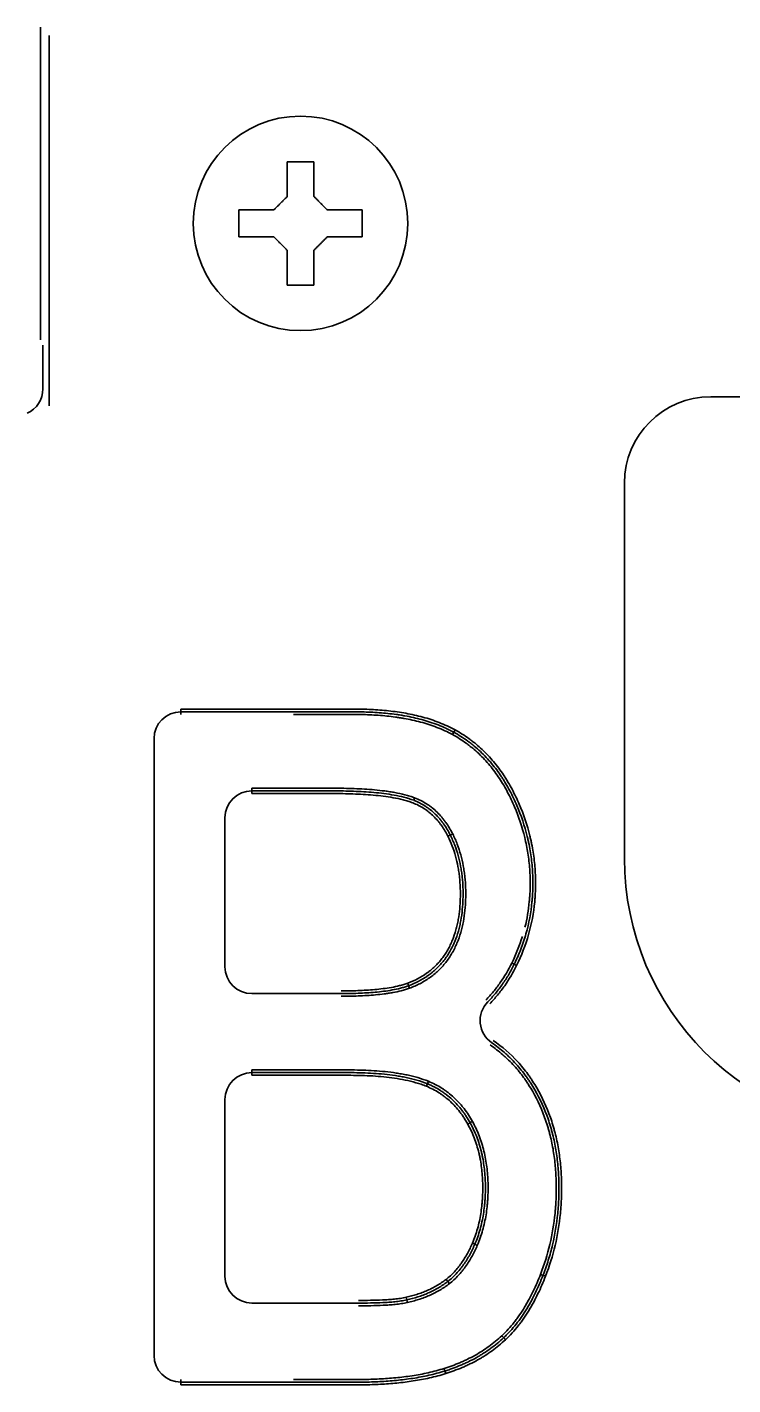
# Model space of a CAD drawing. Extents: x 53 to 4124, y 6244 to 10190.
# Drawn here: x 2897.8 to 2924.1, y 9967 to 10017.6 of the extents above; entities that cross this region are included whole.
import ezdxf

# ---------------------------------------------------------------- set-up
doc = ezdxf.new("R2010")
doc.units = 0
doc.header["$LTSCALE"] = 5
doc.layers.add('1', color=7, linetype='CONTINUOUS', true_color=0xffffff)

msp = doc.modelspace()

# ---------------------------------------------------------------- linework, layer by layer
at = {"layer": '1', "color": 7, "linetype": 'Continuous', "lineweight": 35}
for p, q in [((2898.275, 10005.928), (2898.275, 10017.594)), ((2898.591, 10003.465), (2898.591, 10017.278)), ((2905.675, 10010.275), (2905.675, 10010.775)), ((2910.275, 10010.775), (2910.275, 10010.275)), ((2905.675, 10009.775), (2905.675, 10010.275)), ((2910.275, 10010.275), (2910.275, 10009.775)), ((2898.363, 10005.73), (2898.363, 10004.105)), ((2898.363, 10005.73), (2898.363, 10004.105)), ((2898.363, 10004.105), (2898.363, 10004.105)), ((2925.867, 10003.811), (2923.275, 10003.811)), ((2920.058, 10000.593), (2920.058, 9986.593)), ((2903.51, 9992.159), (2903.51, 9992.059)), ((2903.51, 9991.959), (2903.51, 9992.059)), ((2913.642, 9991.21), (2913.69, 9991.298)), ((2913.69, 9991.298), (2913.737, 9991.386)), ((2902.51, 9991.059), (2902.51, 9968.059)), ((2906.155, 9989.211), (2906.155, 9989.111)), ((2906.155, 9989.111), (2906.155, 9989.011)), ((2912.232, 9988.852), (2912.196, 9988.759)), ((2905.155, 9982.551), (2905.155, 9988.111)), ((2913.562, 9987.461), (2913.472, 9987.416)), ((2915.946, 9982.645), (2916.036, 9982.601)), ((2912.006, 9981.846), (2911.971, 9981.939)), ((2909.484, 9981.551), (2906.155, 9981.551)), ((2906.155, 9978.703), (2906.155, 9978.603)), ((2906.155, 9978.603), (2906.155, 9978.503)), ((2912.745, 9978.28), (2912.707, 9978.187)), ((2905.155, 9971.008), (2905.155, 9977.603)), ((2914.298, 9976.736), (2914.211, 9976.687)), ((2914.477, 9972.201), (2914.386, 9972.241)), ((2914.477, 9972.201), (2914.569, 9972.161)), ((2917.02, 9971.044), (2917.113, 9971.007)), ((2913.464, 9970.813), (2913.403, 9970.892)), ((2913.464, 9970.813), (2913.526, 9970.735)), ((2910.139, 9970.008), (2906.155, 9970.008)), ((2911.917, 9970.227), (2911.94, 9970.129)), ((2913.332, 9967.57), (2913.362, 9967.475)), ((2903.51, 9967.159), (2903.51, 9967.059)), ((2903.51, 9967.059), (2903.51, 9966.959))]:
    msp.add_line(p, q, dxfattribs=at)
msp.add_circle((2907.975, 10010.275), 4, dxfattribs=at)
for centre, radius, start, end in [((2923.275, 10000.593), 3.217, 90, 180), ((2903.51, 9991.059), 1, 90, 180), ((2906.155, 9988.111), 1, 90, 180), ((2930.275, 9986.593), 10.217, 180, 270), ((2906.155, 9982.551), 1, 180, 270), ((2915.673, 9980.541), 1, 135.5879, 235.5855), ((2906.155, 9977.603), 1, 90, 180), ((2906.155, 9971.008), 1, 180, 270), ((2903.51, 9968.059), 1, 180, 270)]:
    msp.add_arc(centre, radius, start, end, dxfattribs=at)
for centre, major_axis, ratio, start_param, end_param in [((2897.362, 10004.107), (0.709, -0.709), 0.997569, 5.922109, 7.067974), ((2913.651, 9987.506), (0.0892, 0.0452), 0.004078, 3.141593, 4.712389), ((2915.856, 9982.689), (-0.0897, 0.0441), 0.004362, 1.570796, 3.141593), ((2912.041, 9981.752), (0.0351, -0.0936), 0.002512, 3.141593, 4.712389), ((2912.669, 9978.095), (0.0377, 0.0926), 0.005423, 0, 1.570782), ((2914.386, 9976.785), (0.0872, 0.0489), 0.003959, 3.141593, 4.712389), ((2916.927, 9971.08), (-0.0931, 0.0365), 0.002154, 1.570796, 3.141593), ((2915.484, 9968.789), (-0.0682, 0.0732), 0.005836, 1.570796, 3.141593), ((2915.62, 9968.643), (-0.0686, 0.0728), 0.005836, 0, 1.570796), ((2913.392, 9967.38), (-0.03, 0.0954), 0.004943, 4.712389, 6.283185)]:
    msp.add_ellipse(centre, major_axis=major_axis, ratio=ratio, start_param=start_param, end_param=end_param, dxfattribs=at)
for points in [[(2907.475, 10011.275), (2907.475, 10011.33), (2907.475, 10011.438), (2907.475, 10011.599), (2907.475, 10011.758), (2907.475, 10011.914), (2907.475, 10012.065), (2907.475, 10012.222), (2907.475, 10012.388), (2907.475, 10012.512), (2907.475, 10012.575)], [(2907.475, 10012.575), (2907.642, 10012.575), (2907.975, 10012.575), (2908.309, 10012.575), (2908.475, 10012.575)], [(2906.975, 10010.775), (2906.999, 10010.799), (2907.046, 10010.847), (2907.118, 10010.918), (2907.189, 10010.99), (2907.261, 10011.061), (2907.332, 10011.132), (2907.404, 10011.204), (2907.451, 10011.252), (2907.475, 10011.275)], [(2908.475, 10011.275), (2908.501, 10011.249), (2908.553, 10011.198), (2908.626, 10011.124), (2908.698, 10011.053), (2908.768, 10010.983), (2908.837, 10010.913), (2908.906, 10010.845), (2908.952, 10010.798), (2908.975, 10010.775)], [(2908.975, 10010.775), (2909.03, 10010.775), (2909.138, 10010.775), (2909.299, 10010.775), (2909.458, 10010.775), (2909.613, 10010.775), (2909.765, 10010.775), (2909.922, 10010.775), (2910.088, 10010.775), (2910.211, 10010.775), (2910.275, 10010.775)], [(2906.975, 10009.775), (2906.921, 10009.775), (2906.813, 10009.775), (2906.651, 10009.775), (2906.492, 10009.775), (2906.337, 10009.775), (2906.185, 10009.775), (2906.029, 10009.775), (2905.863, 10009.775), (2905.739, 10009.775), (2905.675, 10009.775)], [(2907.475, 10009.275), (2907.449, 10009.302), (2907.398, 10009.353), (2907.324, 10009.427), (2907.253, 10009.498), (2907.182, 10009.568), (2907.113, 10009.638), (2907.044, 10009.706), (2906.998, 10009.752), (2906.975, 10009.775)], [(2908.975, 10009.775), (2908.952, 10009.752), (2908.904, 10009.704), (2908.833, 10009.633), (2908.761, 10009.561), (2908.69, 10009.49), (2908.618, 10009.419), (2908.547, 10009.347), (2908.499, 10009.299), (2908.475, 10009.275)], [(2908.475, 10009.275), (2908.475, 10009.221), (2908.475, 10009.113), (2908.475, 10008.952), (2908.475, 10008.793), (2908.475, 10008.637), (2908.475, 10008.485), (2908.475, 10008.329), (2908.475, 10008.163), (2908.475, 10008.039), (2908.475, 10007.975)], [(2908.475, 10007.975), (2908.309, 10007.975), (2907.975, 10007.975), (2907.642, 10007.975), (2907.475, 10007.975)], [(2915.856, 9982.689), (2916.014, 9983.011), (2916.145, 9983.34), (2916.249, 9983.677)]]:
    msp.add_open_spline(points, degree=3, dxfattribs=at)
for points, knots in [([(2908.475, 10012.575), (2908.475, 10012.373), (2908.475, 10012.163), (2908.475, 10011.838), (2908.475, 10011.728), (2908.475, 10011.504), (2908.475, 10011.391), (2908.475, 10011.275)], [0, 0, 0, 0, 0.5, 0.5, 0.75, 0.75, 1, 1, 1, 1]), ([(2905.675, 10010.775), (2905.878, 10010.775), (2906.088, 10010.775), (2906.413, 10010.775), (2906.523, 10010.775), (2906.746, 10010.775), (2906.86, 10010.775), (2906.975, 10010.775)], [0, 0, 0, 0, 0.5, 0.5, 0.75, 0.75, 1, 1, 1, 1]), ([(2910.275, 10009.775), (2910.072, 10009.775), (2909.863, 10009.775), (2909.538, 10009.775), (2909.428, 10009.775), (2909.204, 10009.775), (2909.091, 10009.775), (2908.975, 10009.775)], [0, 0, 0, 0, 0.5, 0.5, 0.75, 0.75, 1, 1, 1, 1]), ([(2907.475, 10007.975), (2907.475, 10008.178), (2907.475, 10008.388), (2907.475, 10008.713), (2907.475, 10008.823), (2907.475, 10009.047), (2907.475, 10009.16), (2907.475, 10009.275)], [0, 0, 0, 0, 0.5, 0.5, 0.75, 0.75, 1, 1, 1, 1]), ([(2903.51, 9992.159), (2905.232, 9992.159), (2907.385, 9992.159), (2909.538, 9992.159), (2909.995, 9992.159), (2910.022, 9992.159), (2910.076, 9992.159), (2910.157, 9992.159), (2910.345, 9992.156), (2910.507, 9992.151), (2910.829, 9992.135), (2911.044, 9992.119), (2911.367, 9992.085), (2911.474, 9992.071), (2911.689, 9992.041), (2911.796, 9992.024), (2912.01, 9991.985), (2912.116, 9991.963), (2912.328, 9991.916), (2912.433, 9991.89), (2912.745, 9991.805), (2912.949, 9991.738), (2913.35, 9991.581), (2913.546, 9991.491), (2913.737, 9991.386)], [0, 0, 0, 0, 0.5, 0.625, 0.625, 0.632812, 0.632812, 0.640625, 0.65625, 0.6875, 0.6875, 0.75, 0.75, 0.78125, 0.78125, 0.8125, 0.8125, 0.84375, 0.84375, 0.875, 0.875, 0.9375, 0.9375, 1, 1, 1, 1]), ([(2913.69, 9991.298), (2913.688, 9991.299), (2913.687, 9991.3), (2913.684, 9991.301), (2913.679, 9991.304), (2913.669, 9991.31), (2913.648, 9991.321), (2913.606, 9991.343), (2913.522, 9991.386), (2913.449, 9991.422), (2913.302, 9991.489), (2913.204, 9991.531), (2912.905, 9991.647), (2912.702, 9991.713), (2912.29, 9991.825), (2912.081, 9991.871), (2911.817, 9991.918), (2911.764, 9991.927), (2911.657, 9991.944), (2911.604, 9991.952), (2911.444, 9991.975), (2911.337, 9991.988), (2911.016, 9992.021), (2910.802, 9992.037), (2910.481, 9992.051), (2910.374, 9992.055), (2910.213, 9992.058), (2910.159, 9992.059), (2910.052, 9992.059), (2909.998, 9992.059), (2909.516, 9992.059), (2907.371, 9992.059), (2905.226, 9992.059), (2903.51, 9992.059)], [0, 0, 0, 0, 0.000488, 0.000488, 0.000977, 0.001953, 0.003906, 0.007812, 0.015625, 0.03125, 0.03125, 0.0625, 0.0625, 0.125, 0.125, 0.1875, 0.1875, 0.203125, 0.203125, 0.21875, 0.21875, 0.25, 0.25, 0.3125, 0.3125, 0.34375, 0.34375, 0.359375, 0.359375, 0.375, 0.375, 0.5, 1, 1, 1, 1]), ([(2913.642, 9991.21), (2913.452, 9991.315), (2913.257, 9991.403), (2912.861, 9991.557), (2912.659, 9991.622), (2912.249, 9991.732), (2912.041, 9991.777), (2911.777, 9991.823), (2911.725, 9991.832), (2911.619, 9991.849), (2911.566, 9991.857), (2911.406, 9991.879), (2911.3, 9991.891), (2910.98, 9991.924), (2910.767, 9991.939), (2910.447, 9991.953), (2910.341, 9991.956), (2910.181, 9991.958), (2910.127, 9991.959), (2910.021, 9991.959), (2909.967, 9991.959), (2909.487, 9991.959), (2908.751, 9991.959), (2908.015, 9991.959), (2907.707, 9991.959)], [0, 0, 0, 0, 0.105854, 0.105854, 0.211707, 0.211707, 0.317561, 0.317561, 0.344025, 0.344025, 0.370488, 0.370488, 0.423415, 0.423415, 0.529269, 0.529269, 0.582195, 0.582195, 0.608659, 0.608659, 0.635122, 0.635122, 0.84683, 1, 1, 1, 1]), ([(2915.946, 9982.645), (2915.947, 9982.648), (2915.949, 9982.651), (2915.952, 9982.657), (2915.956, 9982.665), (2915.966, 9982.685), (2915.985, 9982.726), (2916.023, 9982.807), (2916.097, 9982.97), (2916.232, 9983.299), (2916.329, 9983.587), (2916.495, 9984.17), (2916.57, 9984.568), (2916.614, 9985.028), (2916.618, 9985.079), (2916.626, 9985.181), (2916.636, 9985.335), (2916.64, 9985.488), (2916.643, 9985.793), (2916.637, 9985.996), (2916.608, 9986.401), (2916.585, 9986.603), (2916.538, 9986.905), (2916.511, 9987.056), (2916.479, 9987.206), (2916.457, 9987.307), (2916.445, 9987.357), (2916.335, 9987.805), (2916.205, 9988.19), (2916.005, 9988.655), (2915.963, 9988.748), (2915.876, 9988.931), (2915.83, 9989.022), (2915.735, 9989.202), (2915.686, 9989.291), (2915.607, 9989.423), (2915.581, 9989.467), (2915.526, 9989.554), (2915.498, 9989.597), (2915.357, 9989.812), (2915.235, 9989.976), (2914.974, 9990.288), (2914.835, 9990.436), (2914.612, 9990.646), (2914.535, 9990.714), (2914.417, 9990.812), (2914.376, 9990.844), (2914.295, 9990.907), (2914.253, 9990.938), (2914.045, 9991.09), (2913.871, 9991.199), (2913.69, 9991.298)], [0, 0, 0, 0, 0.000977, 0.000977, 0.001953, 0.003906, 0.007813, 0.015625, 0.03125, 0.0625, 0.125, 0.125, 0.25, 0.25, 0.265625, 0.265625, 0.28125, 0.3125, 0.3125, 0.375, 0.375, 0.4375, 0.4375, 0.46875, 0.484375, 0.484375, 0.5, 0.5, 0.625, 0.625, 0.65625, 0.65625, 0.6875, 0.6875, 0.71875, 0.71875, 0.734375, 0.734375, 0.75, 0.75, 0.8125, 0.8125, 0.875, 0.875, 0.90625, 0.90625, 0.921875, 0.921875, 0.9375, 0.9375, 1, 1, 1, 1]), ([(2913.737, 9991.386), (2913.921, 9991.286), (2914.098, 9991.174), (2914.31, 9991.021), (2914.351, 9990.99), (2914.434, 9990.926), (2914.475, 9990.893), (2914.596, 9990.793), (2914.674, 9990.725), (2914.901, 9990.512), (2915.042, 9990.362), (2915.308, 9990.045), (2915.432, 9989.879), (2915.576, 9989.662), (2915.604, 9989.618), (2915.66, 9989.529), (2915.741, 9989.396), (2915.817, 9989.26), (2915.914, 9989.078), (2915.961, 9988.985), (2916.049, 9988.799), (2916.092, 9988.706), (2916.296, 9988.233), (2916.429, 9987.842), (2916.541, 9987.387), (2916.553, 9987.336), (2916.575, 9987.234), (2916.608, 9987.082), (2916.672, 9986.724), (2916.707, 9986.417), (2916.737, 9986.005), (2916.743, 9985.799), (2916.74, 9985.489), (2916.736, 9985.333), (2916.726, 9985.177), (2916.718, 9985.074), (2916.714, 9985.021), (2916.669, 9984.555), (2916.517, 9983.745), (2916.22, 9982.976), (2916.036, 9982.601)], [0, 0, 0, 0, 0.0625, 0.0625, 0.078125, 0.078125, 0.09375, 0.09375, 0.125, 0.125, 0.1875, 0.1875, 0.25, 0.25, 0.265625, 0.265625, 0.28125, 0.3125, 0.3125, 0.34375, 0.34375, 0.375, 0.375, 0.5, 0.5, 0.515625, 0.515625, 0.53125, 0.5625, 0.625, 0.625, 0.6875, 0.6875, 0.71875, 0.734375, 0.734375, 0.75, 0.75, 0.875, 1, 1, 1, 1]), ([(2916.346, 9984.026), (2916.423, 9984.339), (2916.478, 9984.657), (2916.514, 9985.032), (2916.518, 9985.082), (2916.526, 9985.183), (2916.529, 9985.234), (2916.537, 9985.385), (2916.54, 9985.485), (2916.543, 9985.786), (2916.537, 9985.987), (2916.509, 9986.385), (2916.476, 9986.684), (2916.423, 9986.98), (2916.384, 9987.178), (2916.362, 9987.276), (2916.242, 9987.768), (2916.114, 9988.147), (2915.918, 9988.606), (2915.876, 9988.697), (2915.791, 9988.877), (2915.746, 9988.967), (2915.607, 9989.232), (2915.505, 9989.406), (2915.337, 9989.66), (2915.28, 9989.743), (2915.16, 9989.905), (2915.098, 9989.984), (2914.905, 9990.215), (2914.769, 9990.361), (2914.549, 9990.568), (2914.436, 9990.668), (2914.318, 9990.763), (2914.238, 9990.825), (2914.197, 9990.856), (2914.074, 9990.945), (2913.99, 9991.002), (2913.818, 9991.11), (2913.731, 9991.162), (2913.642, 9991.21)], [0, 0, 0, 0, 0.118846, 0.118846, 0.137203, 0.137203, 0.15556, 0.15556, 0.192275, 0.192275, 0.265705, 0.265705, 0.339134, 0.375849, 0.375849, 0.412564, 0.412564, 0.559423, 0.559423, 0.596138, 0.596138, 0.632852, 0.632852, 0.706282, 0.706282, 0.742997, 0.742997, 0.779711, 0.779711, 0.853141, 0.853141, 0.889856, 0.908213, 0.908213, 0.92657, 0.92657, 0.963285, 0.963285, 1, 1, 1, 1]), ([(2906.155, 9989.211), (2906.665, 9989.211), (2907.428, 9989.211), (2908.32, 9989.211), (2908.765, 9989.211), (2908.956, 9989.211), (2909.083, 9989.211), (2909.147, 9989.211), (2909.465, 9989.21), (2909.72, 9989.206), (2910.102, 9989.191), (2910.229, 9989.185), (2910.483, 9989.169), (2910.61, 9989.16), (2910.864, 9989.137), (2910.99, 9989.123), (2911.18, 9989.099), (2911.243, 9989.09), (2911.369, 9989.071), (2911.432, 9989.06), (2911.62, 9989.026), (2911.745, 9989), (2911.929, 9988.952), (2911.99, 9988.935), (2912.112, 9988.897), (2912.172, 9988.876), (2912.232, 9988.852)], [0, 0, 0, 0, 0.25, 0.375, 0.4375, 0.46875, 0.46875, 0.5, 0.5, 0.625, 0.625, 0.6875, 0.6875, 0.75, 0.75, 0.8125, 0.8125, 0.84375, 0.84375, 0.875, 0.875, 0.9375, 0.9375, 0.96875, 0.96875, 1, 1, 1, 1]), ([(2906.155, 9989.111), (2906.662, 9989.111), (2907.421, 9989.111), (2908.306, 9989.111), (2908.749, 9989.111), (2908.939, 9989.111), (2909.066, 9989.111), (2909.129, 9989.111), (2909.445, 9989.111), (2909.698, 9989.106), (2910.078, 9989.092), (2910.204, 9989.086), (2910.457, 9989.071), (2910.583, 9989.062), (2910.835, 9989.039), (2910.961, 9989.026), (2911.212, 9988.994), (2911.338, 9988.975), (2911.587, 9988.931), (2911.711, 9988.905), (2911.895, 9988.858), (2911.956, 9988.841), (2912.076, 9988.803), (2912.136, 9988.782), (2912.196, 9988.759)], [0, 0, 0, 0, 0.25, 0.375, 0.4375, 0.46875, 0.46875, 0.5, 0.5, 0.625, 0.625, 0.6875, 0.6875, 0.75, 0.75, 0.8125, 0.8125, 0.875, 0.875, 0.9375, 0.9375, 0.96875, 0.96875, 1, 1, 1, 1]), ([(2912.159, 9988.666), (2912.1, 9988.689), (2912.04, 9988.71), (2911.919, 9988.747), (2911.858, 9988.764), (2911.676, 9988.81), (2911.553, 9988.836), (2911.306, 9988.879), (2911.182, 9988.897), (2910.934, 9988.928), (2910.809, 9988.941), (2910.559, 9988.963), (2910.434, 9988.972), (2910.182, 9988.987), (2910.057, 9988.993), (2909.679, 9989.007), (2909.427, 9989.011), (2909.113, 9989.011), (2909.05, 9989.011), (2908.924, 9989.011), (2908.735, 9989.011), (2908.295, 9989.011), (2907.414, 9989.011), (2906.659, 9989.011), (2906.155, 9989.011)], [0, 0, 0, 0, 0.03125, 0.03125, 0.0625, 0.0625, 0.125, 0.125, 0.1875, 0.1875, 0.25, 0.25, 0.3125, 0.3125, 0.375, 0.375, 0.5, 0.5, 0.53125, 0.53125, 0.5625, 0.625, 0.75, 1, 1, 1, 1]), ([(2912.196, 9988.759), (2912.2, 9988.757), (2912.205, 9988.755), (2912.214, 9988.752), (2912.228, 9988.746), (2912.261, 9988.733), (2912.326, 9988.705), (2912.453, 9988.645), (2912.575, 9988.575), (2912.659, 9988.519), (2912.693, 9988.497), (2912.709, 9988.485), (2912.759, 9988.45), (2912.855, 9988.377), (2913.005, 9988.245), (2913.114, 9988.128), (2913.191, 9988.037), (2913.217, 9988.005), (2913.266, 9987.942), (2913.29, 9987.909), (2913.36, 9987.811), (2913.404, 9987.743), (2913.487, 9987.604), (2913.525, 9987.533), (2913.562, 9987.461)], [0, 0, 0, 0, 0.007813, 0.007813, 0.015625, 0.03125, 0.0625, 0.125, 0.25, 0.28125, 0.28125, 0.3125, 0.3125, 0.375, 0.5, 0.625, 0.625, 0.6875, 0.6875, 0.75, 0.75, 0.875, 0.875, 1, 1, 1, 1]), ([(2912.232, 9988.852), (2912.388, 9988.792), (2912.538, 9988.716), (2912.714, 9988.603), (2912.749, 9988.58), (2912.817, 9988.531), (2912.917, 9988.456), (2913.072, 9988.319), (2913.186, 9988.197), (2913.267, 9988.102), (2913.293, 9988.07), (2913.345, 9988.004), (2913.37, 9987.97), (2913.491, 9987.8), (2913.576, 9987.656), (2913.651, 9987.506)], [0, 0, 0, 0, 0.25, 0.25, 0.3125, 0.3125, 0.375, 0.5, 0.625, 0.625, 0.6875, 0.6875, 0.75, 0.75, 1, 1, 1, 1]), ([(2913.472, 9987.416), (2913.403, 9987.555), (2913.324, 9987.689), (2913.212, 9987.847), (2913.189, 9987.878), (2913.141, 9987.94), (2913.068, 9988.03), (2912.938, 9988.17), (2912.823, 9988.272), (2912.732, 9988.345), (2912.701, 9988.368), (2912.654, 9988.402), (2912.638, 9988.413), (2912.606, 9988.435), (2912.46, 9988.531), (2912.305, 9988.61), (2912.159, 9988.666)], [0, 0, 0, 0, 0.25, 0.25, 0.3125, 0.3125, 0.375, 0.5, 0.625, 0.625, 0.6875, 0.6875, 0.71875, 0.71875, 0.75, 1, 1, 1, 1]), ([(2911.971, 9981.939), (2912.097, 9981.986), (2912.219, 9982.04), (2912.454, 9982.162), (2912.568, 9982.23), (2912.704, 9982.326), (2912.731, 9982.346), (2912.784, 9982.387), (2912.81, 9982.408), (2912.888, 9982.471), (2913.037, 9982.604), (2913.169, 9982.751), (2913.29, 9982.908), (2913.328, 9982.962), (2913.401, 9983.072), (2913.436, 9983.129), (2913.485, 9983.217), (2913.501, 9983.246), (2913.532, 9983.306), (2913.577, 9983.395), (2913.617, 9983.487), (2913.692, 9983.671), (2913.734, 9983.797), (2913.788, 9983.989), (2913.804, 9984.053), (2913.826, 9984.151), (2913.833, 9984.184), (2913.846, 9984.249), (2913.853, 9984.282), (2913.882, 9984.446), (2913.899, 9984.577), (2913.924, 9984.84), (2913.932, 9984.971), (2913.937, 9985.168), (2913.938, 9985.234), (2913.937, 9985.366), (2913.936, 9985.432), (2913.929, 9985.629), (2913.919, 9985.761), (2913.898, 9985.959), (2913.89, 9986.025), (2913.875, 9986.124), (2913.87, 9986.157), (2913.859, 9986.223), (2913.83, 9986.387), (2913.793, 9986.548), (2913.687, 9986.93), (2913.593, 9987.177), (2913.472, 9987.416)], [0, 0, 0, 0, 0.0625, 0.0625, 0.125, 0.125, 0.140625, 0.140625, 0.15625, 0.15625, 0.1875, 0.25, 0.25, 0.28125, 0.28125, 0.3125, 0.3125, 0.328125, 0.328125, 0.34375, 0.375, 0.375, 0.4375, 0.4375, 0.46875, 0.46875, 0.484375, 0.484375, 0.5, 0.5, 0.5625, 0.5625, 0.625, 0.625, 0.65625, 0.65625, 0.6875, 0.6875, 0.75, 0.75, 0.78125, 0.78125, 0.796875, 0.796875, 0.8125, 0.875, 0.875, 1, 1, 1, 1]), ([(2913.562, 9987.461), (2913.563, 9987.459), (2913.564, 9987.457), (2913.565, 9987.453), (2913.568, 9987.447), (2913.575, 9987.434), (2913.588, 9987.407), (2913.614, 9987.353), (2913.664, 9987.245), (2913.703, 9987.15), (2913.776, 9986.96), (2913.818, 9986.831), (2913.891, 9986.57), (2913.921, 9986.438), (2913.952, 9986.271), (2913.958, 9986.237), (2913.97, 9986.17), (2913.975, 9986.136), (2913.99, 9986.034), (2913.998, 9985.966), (2914.02, 9985.763), (2914.029, 9985.628), (2914.036, 9985.425), (2914.037, 9985.358), (2914.038, 9985.223), (2914.037, 9985.155), (2914.031, 9984.953), (2914.023, 9984.818), (2913.997, 9984.549), (2913.978, 9984.414), (2913.948, 9984.246), (2913.941, 9984.213), (2913.927, 9984.145), (2913.92, 9984.112), (2913.897, 9984.012), (2913.88, 9983.946), (2913.824, 9983.749), (2913.78, 9983.62), (2913.702, 9983.432), (2913.674, 9983.369), (2913.63, 9983.277), (2913.614, 9983.247), (2913.582, 9983.186), (2913.566, 9983.156), (2913.515, 9983.066), (2913.479, 9983.008), (2913.404, 9982.895), (2913.364, 9982.84), (2913.24, 9982.68), (2913.149, 9982.579), (2913.002, 9982.439), (2912.951, 9982.393), (2912.871, 9982.328), (2912.844, 9982.307), (2912.789, 9982.265), (2912.761, 9982.244), (2912.705, 9982.205), (2912.677, 9982.185), (2912.619, 9982.148), (2912.532, 9982.093), (2912.443, 9982.043), (2912.261, 9981.949), (2912.135, 9981.894), (2912.006, 9981.846)], [0, 0, 0, 0, 0.000977, 0.000977, 0.001953, 0.003906, 0.007813, 0.015625, 0.03125, 0.0625, 0.0625, 0.125, 0.125, 0.1875, 0.1875, 0.203125, 0.203125, 0.21875, 0.21875, 0.25, 0.25, 0.3125, 0.3125, 0.34375, 0.34375, 0.375, 0.375, 0.4375, 0.4375, 0.5, 0.5, 0.515625, 0.515625, 0.53125, 0.53125, 0.5625, 0.5625, 0.625, 0.625, 0.65625, 0.65625, 0.671875, 0.671875, 0.6875, 0.6875, 0.71875, 0.71875, 0.75, 0.75, 0.8125, 0.8125, 0.84375, 0.84375, 0.859375, 0.859375, 0.875, 0.875, 0.890625, 0.890625, 0.90625, 0.9375, 0.9375, 1, 1, 1, 1]), ([(2913.651, 9987.506), (2913.715, 9987.38), (2913.771, 9987.252), (2913.871, 9986.991), (2913.914, 9986.859), (2913.989, 9986.591), (2914.02, 9986.455), (2914.058, 9986.248), (2914.07, 9986.178), (2914.09, 9986.04), (2914.098, 9985.97), (2914.12, 9985.762), (2914.129, 9985.623), (2914.136, 9985.415), (2914.137, 9985.346), (2914.137, 9985.207), (2914.136, 9985.138), (2914.13, 9984.93), (2914.121, 9984.792), (2914.093, 9984.515), (2914.074, 9984.377), (2914.041, 9984.204), (2914.034, 9984.169), (2914.02, 9984.1), (2913.997, 9983.998), (2913.97, 9983.896), (2913.911, 9983.695), (2913.865, 9983.564), (2913.784, 9983.37), (2913.755, 9983.307), (2913.709, 9983.212), (2913.693, 9983.181), (2913.659, 9983.118), (2913.642, 9983.088), (2913.554, 9982.936), (2913.476, 9982.82), (2913.305, 9982.602), (2913.212, 9982.5), (2913.059, 9982.356), (2913.006, 9982.31), (2912.897, 9982.22), (2912.841, 9982.178), (2912.669, 9982.057), (2912.549, 9981.985), (2912.302, 9981.857), (2912.173, 9981.801), (2912.041, 9981.752)], [0, 0, 0, 0, 0.0625, 0.0625, 0.125, 0.125, 0.1875, 0.1875, 0.21875, 0.21875, 0.25, 0.25, 0.3125, 0.3125, 0.34375, 0.34375, 0.375, 0.375, 0.4375, 0.4375, 0.5, 0.5, 0.515625, 0.515625, 0.53125, 0.5625, 0.5625, 0.625, 0.625, 0.65625, 0.65625, 0.671875, 0.671875, 0.6875, 0.6875, 0.75, 0.75, 0.8125, 0.8125, 0.84375, 0.84375, 0.875, 0.875, 0.9375, 0.9375, 1, 1, 1, 1]), ([(2914.887, 9981.311), (2914.986, 9981.412), (2915.08, 9981.517), (2915.261, 9981.733), (2915.346, 9981.845), (2915.59, 9982.192), (2915.732, 9982.435), (2915.856, 9982.689)], [0, 0, 0, 0, 0.25, 0.25, 0.5, 0.5, 1, 1, 1, 1]), ([(2914.958, 9981.241), (2915.059, 9981.344), (2915.155, 9981.45), (2915.339, 9981.671), (2915.426, 9981.785), (2915.591, 9982.02), (2915.669, 9982.141), (2915.815, 9982.389), (2915.883, 9982.516), (2915.946, 9982.645)], [0, 0, 0, 0, 0.25, 0.25, 0.5, 0.5, 0.75, 0.75, 1, 1, 1, 1]), ([(2916.036, 9982.601), (2915.907, 9982.338), (2915.76, 9982.085), (2915.507, 9981.725), (2915.418, 9981.609), (2915.231, 9981.384), (2915.132, 9981.276), (2915.03, 9981.171)], [0, 0, 0, 0, 0.5, 0.5, 0.75, 0.75, 1, 1, 1, 1]), ([(2909.484, 9981.651), (2909.694, 9981.651), (2909.903, 9981.655), (2910.218, 9981.666), (2910.322, 9981.671), (2910.532, 9981.684), (2910.636, 9981.692), (2910.845, 9981.71), (2910.949, 9981.722), (2911.157, 9981.748), (2911.261, 9981.764), (2911.467, 9981.8), (2911.569, 9981.822), (2911.722, 9981.86), (2911.772, 9981.874), (2911.872, 9981.904), (2911.922, 9981.921), (2911.971, 9981.939)], [0, 0, 0, 0, 0.25, 0.25, 0.375, 0.375, 0.5, 0.5, 0.625, 0.625, 0.75, 0.75, 0.875, 0.875, 0.9375, 0.9375, 1, 1, 1, 1]), ([(2912.006, 9981.846), (2912.003, 9981.844), (2912, 9981.843), (2911.994, 9981.841), (2911.984, 9981.838), (2911.962, 9981.83), (2911.918, 9981.814), (2911.88, 9981.802), (2911.804, 9981.779), (2911.753, 9981.765), (2911.599, 9981.726), (2911.495, 9981.704), (2911.286, 9981.666), (2911.181, 9981.65), (2910.97, 9981.623), (2910.864, 9981.612), (2910.653, 9981.593), (2910.547, 9981.585), (2910.334, 9981.572), (2910.228, 9981.567), (2909.909, 9981.555), (2909.697, 9981.551), (2909.484, 9981.551)], [0, 0, 0, 0, 0.003906, 0.003906, 0.007812, 0.015625, 0.03125, 0.0625, 0.0625, 0.125, 0.125, 0.25, 0.25, 0.375, 0.375, 0.5, 0.5, 0.625, 0.625, 0.75, 0.75, 1, 1, 1, 1]), ([(2912.041, 9981.752), (2911.99, 9981.733), (2911.939, 9981.716), (2911.836, 9981.684), (2911.784, 9981.67), (2911.628, 9981.63), (2911.523, 9981.607), (2911.364, 9981.579), (2911.311, 9981.57), (2911.205, 9981.553), (2911.151, 9981.546), (2910.991, 9981.525), (2910.884, 9981.513), (2910.669, 9981.494), (2910.561, 9981.486), (2910.346, 9981.472), (2910.238, 9981.467), (2909.915, 9981.455), (2909.7, 9981.451), (2909.484, 9981.451)], [0, 0, 0, 0, 0.0625, 0.0625, 0.125, 0.125, 0.25, 0.25, 0.3125, 0.3125, 0.375, 0.375, 0.5, 0.5, 0.625, 0.625, 0.75, 0.75, 1, 1, 1, 1]), ([(2916.927, 9971.08), (2917.071, 9971.447), (2917.187, 9971.82), (2917.366, 9972.579), (2917.429, 9972.964), (2917.473, 9973.403), (2917.477, 9973.452), (2917.485, 9973.55), (2917.489, 9973.599), (2917.499, 9973.746), (2917.509, 9973.942), (2917.515, 9974.235), (2917.513, 9974.43), (2917.507, 9974.722), (2917.496, 9974.917), (2917.461, 9975.304), (2917.437, 9975.497), (2917.373, 9975.881), (2917.334, 9976.073), (2917.274, 9976.312), (2917.262, 9976.359), (2917.236, 9976.455), (2917.222, 9976.502), (2917.18, 9976.644), (2917.03, 9977.112), (2916.829, 9977.558), (2916.586, 9977.983), (2916.535, 9978.067), (2916.455, 9978.192), (2916.428, 9978.233), (2916.372, 9978.315), (2916.344, 9978.356), (2916.286, 9978.436), (2916.257, 9978.476), (2916.197, 9978.555), (2916.105, 9978.671), (2915.945, 9978.858), (2915.808, 9979.001), (2915.702, 9979.105), (2915.666, 9979.139), (2915.594, 9979.206), (2915.41, 9979.371), (2915.214, 9979.522), (2915.051, 9979.634)], [0, 0, 0, 0, 0.125, 0.125, 0.25, 0.25, 0.265625, 0.265625, 0.28125, 0.28125, 0.3125, 0.34375, 0.375, 0.375, 0.4375, 0.4375, 0.5, 0.5, 0.5625, 0.5625, 0.578125, 0.578125, 0.59375, 0.59375, 0.625, 0.75, 0.75, 0.78125, 0.78125, 0.796875, 0.796875, 0.8125, 0.8125, 0.828125, 0.828125, 0.84375, 0.875, 0.90625, 0.90625, 0.921875, 0.921875, 0.9375, 1, 1, 1, 1]), ([(2917.02, 9971.044), (2917.021, 9971.047), (2917.023, 9971.049), (2917.025, 9971.055), (2917.028, 9971.064), (2917.036, 9971.084), (2917.052, 9971.125), (2917.083, 9971.207), (2917.142, 9971.371), (2917.251, 9971.701), (2917.329, 9971.987), (2917.465, 9972.564), (2917.529, 9972.955), (2917.578, 9973.451), (2917.586, 9973.55), (2917.599, 9973.749), (2917.609, 9973.948), (2917.613, 9974.146), (2917.614, 9974.344), (2917.613, 9974.442), (2917.606, 9974.738), (2917.595, 9974.935), (2917.559, 9975.328), (2917.534, 9975.524), (2917.469, 9975.914), (2917.428, 9976.109), (2917.367, 9976.351), (2917.355, 9976.4), (2917.328, 9976.496), (2917.287, 9976.64), (2917.118, 9977.162), (2916.914, 9977.613), (2916.666, 9978.044), (2916.614, 9978.13), (2916.533, 9978.256), (2916.505, 9978.298), (2916.449, 9978.381), (2916.42, 9978.422), (2916.273, 9978.625), (2916.147, 9978.781), (2915.945, 9979.003), (2915.875, 9979.075), (2915.768, 9979.18), (2915.731, 9979.215), (2915.658, 9979.283), (2915.471, 9979.45), (2915.273, 9979.603), (2915.107, 9979.716)], [0, 0, 0, 0, 0.000977, 0.000977, 0.001953, 0.003906, 0.007813, 0.015625, 0.03125, 0.0625, 0.125, 0.125, 0.25, 0.25, 0.28125, 0.28125, 0.3125, 0.34375, 0.34375, 0.375, 0.375, 0.4375, 0.4375, 0.5, 0.5, 0.5625, 0.5625, 0.578125, 0.578125, 0.59375, 0.625, 0.75, 0.75, 0.78125, 0.78125, 0.796875, 0.796875, 0.8125, 0.8125, 0.875, 0.875, 0.90625, 0.90625, 0.921875, 0.921875, 0.9375, 1, 1, 1, 1]), ([(2915.164, 9979.799), (2915.501, 9979.568), (2915.804, 9979.304), (2916.21, 9978.861), (2916.369, 9978.666), (2916.516, 9978.459), (2916.573, 9978.376), (2916.602, 9978.333), (2916.685, 9978.205), (2916.738, 9978.118), (2916.992, 9977.681), (2917.16, 9977.315), (2917.328, 9976.839), (2917.375, 9976.694), (2917.417, 9976.548), (2917.445, 9976.45), (2917.458, 9976.401), (2917.521, 9976.155), (2917.562, 9975.957), (2917.63, 9975.56), (2917.656, 9975.361), (2917.693, 9974.962), (2917.705, 9974.762), (2917.713, 9974.462), (2917.714, 9974.361), (2917.713, 9974.16), (2917.709, 9973.959), (2917.7, 9973.757), (2917.686, 9973.555), (2917.678, 9973.454), (2917.63, 9972.95), (2917.565, 9972.553), (2917.381, 9971.77), (2917.262, 9971.386), (2917.113, 9971.007)], [0, 0, 0, 0, 0.125, 0.125, 0.1875, 0.203125, 0.203125, 0.21875, 0.21875, 0.25, 0.25, 0.375, 0.375, 0.40625, 0.421875, 0.421875, 0.4375, 0.4375, 0.5, 0.5, 0.5625, 0.5625, 0.625, 0.625, 0.65625, 0.65625, 0.6875, 0.71875, 0.71875, 0.75, 0.75, 0.875, 0.875, 1, 1, 1, 1]), ([(2906.155, 9978.703), (2907.262, 9978.703), (2908.437, 9978.703), (2909.612, 9978.703), (2909.751, 9978.703), (2909.82, 9978.703), (2910.027, 9978.702), (2910.165, 9978.699), (2910.442, 9978.69), (2910.58, 9978.684), (2910.856, 9978.666), (2910.994, 9978.654), (2911.269, 9978.626), (2911.406, 9978.609), (2911.611, 9978.578), (2911.679, 9978.567), (2911.815, 9978.543), (2911.883, 9978.53), (2912.087, 9978.487), (2912.221, 9978.454), (2912.486, 9978.377), (2912.617, 9978.332), (2912.745, 9978.28)], [0, 0, 0, 0, 0.5, 0.53125, 0.53125, 0.5625, 0.5625, 0.625, 0.625, 0.6875, 0.6875, 0.75, 0.75, 0.8125, 0.8125, 0.84375, 0.84375, 0.875, 0.875, 0.9375, 0.9375, 1, 1, 1, 1]), ([(2906.155, 9978.603), (2907.255, 9978.603), (2908.423, 9978.603), (2909.592, 9978.603), (2909.729, 9978.603), (2909.798, 9978.603), (2910.004, 9978.602), (2910.142, 9978.6), (2910.417, 9978.591), (2910.554, 9978.585), (2910.828, 9978.568), (2910.965, 9978.557), (2911.239, 9978.529), (2911.375, 9978.512), (2911.579, 9978.482), (2911.646, 9978.471), (2911.782, 9978.447), (2911.849, 9978.435), (2912.052, 9978.392), (2912.185, 9978.36), (2912.449, 9978.283), (2912.579, 9978.239), (2912.707, 9978.187)], [0, 0, 0, 0, 0.5, 0.53125, 0.53125, 0.5625, 0.5625, 0.625, 0.625, 0.6875, 0.6875, 0.75, 0.75, 0.8125, 0.8125, 0.84375, 0.84375, 0.875, 0.875, 0.9375, 0.9375, 1, 1, 1, 1]), ([(2912.669, 9978.095), (2912.605, 9978.121), (2912.54, 9978.145), (2912.41, 9978.189), (2912.345, 9978.21), (2912.148, 9978.266), (2912.016, 9978.298), (2911.75, 9978.353), (2911.616, 9978.376), (2911.347, 9978.415), (2911.212, 9978.431), (2910.941, 9978.458), (2910.806, 9978.469), (2910.533, 9978.486), (2910.396, 9978.492), (2910.122, 9978.5), (2909.986, 9978.502), (2909.815, 9978.503), (2909.78, 9978.503), (2909.712, 9978.503), (2909.609, 9978.503), (2908.412, 9978.503), (2907.25, 9978.503), (2906.155, 9978.503)], [0, 0, 0, 0, 0.03125, 0.03125, 0.0625, 0.0625, 0.125, 0.125, 0.1875, 0.1875, 0.25, 0.25, 0.3125, 0.3125, 0.375, 0.375, 0.4375, 0.4375, 0.453125, 0.453125, 0.46875, 0.5, 1, 1, 1, 1]), ([(2914.211, 9976.687), (2914.168, 9976.765), (2914.122, 9976.841), (2914.049, 9976.953), (2914.024, 9976.99), (2913.973, 9977.063), (2913.946, 9977.099), (2913.811, 9977.275), (2913.692, 9977.406), (2913.498, 9977.586), (2913.397, 9977.671), (2913.29, 9977.75), (2913.217, 9977.801), (2913.18, 9977.826), (2912.992, 9977.946), (2912.834, 9978.027), (2912.669, 9978.095)], [0, 0, 0, 0, 0.125, 0.125, 0.1875, 0.1875, 0.25, 0.25, 0.5, 0.5, 0.625, 0.6875, 0.6875, 0.75, 0.75, 1, 1, 1, 1]), ([(2912.707, 9978.187), (2912.718, 9978.183), (2912.728, 9978.179), (2912.75, 9978.17), (2912.781, 9978.156), (2912.854, 9978.123), (2912.999, 9978.052), (2913.118, 9977.984), (2913.234, 9977.91), (2913.273, 9977.885), (2913.348, 9977.832), (2913.458, 9977.751), (2913.702, 9977.545), (2913.885, 9977.343), (2914.025, 9977.161), (2914.052, 9977.123), (2914.105, 9977.048), (2914.131, 9977.01), (2914.206, 9976.895), (2914.254, 9976.816), (2914.298, 9976.736)], [0, 0, 0, 0, 0.015625, 0.015625, 0.03125, 0.0625, 0.125, 0.25, 0.25, 0.3125, 0.3125, 0.375, 0.5, 0.75, 0.75, 0.8125, 0.8125, 0.875, 0.875, 1, 1, 1, 1]), ([(2912.745, 9978.28), (2912.921, 9978.207), (2913.089, 9978.121), (2913.289, 9977.994), (2913.328, 9977.968), (2913.406, 9977.913), (2913.52, 9977.83), (2913.699, 9977.679), (2913.864, 9977.512), (2913.956, 9977.406), (2914.017, 9977.333), (2914.047, 9977.297), (2914.191, 9977.109), (2914.294, 9976.95), (2914.386, 9976.784)], [0, 0, 0, 0, 0.25, 0.25, 0.3125, 0.3125, 0.375, 0.5, 0.625, 0.6875, 0.6875, 0.75, 0.75, 1, 1, 1, 1]), ([(2914.386, 9972.241), (2914.462, 9972.419), (2914.525, 9972.599), (2914.628, 9972.966), (2914.668, 9973.152), (2914.713, 9973.435), (2914.726, 9973.529), (2914.741, 9973.673), (2914.746, 9973.721), (2914.754, 9973.816), (2914.764, 9973.96), (2914.769, 9974.103), (2914.772, 9974.293), (2914.772, 9974.389), (2914.764, 9974.674), (2914.75, 9974.864), (2914.715, 9975.147), (2914.701, 9975.242), (2914.676, 9975.383), (2914.667, 9975.43), (2914.647, 9975.524), (2914.636, 9975.571), (2914.58, 9975.805), (2914.524, 9975.988), (2914.386, 9976.345), (2914.305, 9976.519), (2914.211, 9976.687)], [0, 0, 0, 0, 0.125, 0.125, 0.25, 0.25, 0.3125, 0.3125, 0.34375, 0.34375, 0.375, 0.4375, 0.4375, 0.5, 0.5, 0.625, 0.625, 0.6875, 0.6875, 0.71875, 0.71875, 0.75, 0.75, 0.875, 0.875, 1, 1, 1, 1]), ([(2914.298, 9976.736), (2914.3, 9976.733), (2914.301, 9976.73), (2914.304, 9976.725), (2914.309, 9976.717), (2914.319, 9976.698), (2914.34, 9976.66), (2914.38, 9976.584), (2914.455, 9976.431), (2914.512, 9976.296), (2914.617, 9976.024), (2914.675, 9975.838), (2914.732, 9975.6), (2914.743, 9975.552), (2914.763, 9975.456), (2914.792, 9975.312), (2914.813, 9975.168), (2914.85, 9974.879), (2914.863, 9974.686), (2914.872, 9974.395), (2914.872, 9974.298), (2914.869, 9974.104), (2914.866, 9974.007), (2914.857, 9973.861), (2914.854, 9973.812), (2914.846, 9973.715), (2914.841, 9973.666), (2914.825, 9973.52), (2914.812, 9973.423), (2914.766, 9973.133), (2914.725, 9972.943), (2914.646, 9972.661), (2914.617, 9972.568), (2914.552, 9972.383), (2914.516, 9972.291), (2914.477, 9972.201)], [0, 0, 0, 0, 0.001953, 0.001953, 0.003906, 0.007812, 0.015625, 0.03125, 0.0625, 0.125, 0.125, 0.25, 0.25, 0.28125, 0.28125, 0.3125, 0.375, 0.375, 0.5, 0.5, 0.5625, 0.5625, 0.625, 0.625, 0.65625, 0.65625, 0.6875, 0.6875, 0.75, 0.75, 0.875, 0.875, 0.9375, 0.9375, 1, 1, 1, 1]), ([(2914.386, 9976.784), (2914.484, 9976.609), (2914.568, 9976.428), (2914.712, 9976.057), (2914.77, 9975.867), (2914.865, 9975.477), (2914.9, 9975.281), (2914.949, 9974.888), (2914.963, 9974.69), (2914.972, 9974.393), (2914.972, 9974.294), (2914.969, 9974.096), (2914.965, 9973.996), (2914.956, 9973.847), (2914.953, 9973.797), (2914.944, 9973.698), (2914.93, 9973.549), (2914.91, 9973.401), (2914.863, 9973.107), (2914.821, 9972.914), (2914.714, 9972.533), (2914.648, 9972.346), (2914.569, 9972.161)], [0, 0, 0, 0, 0.125, 0.125, 0.25, 0.25, 0.375, 0.375, 0.5, 0.5, 0.5625, 0.5625, 0.625, 0.625, 0.65625, 0.65625, 0.6875, 0.75, 0.75, 0.875, 0.875, 1, 1, 1, 1]), ([(2913.403, 9970.892), (2913.515, 9970.978), (2913.618, 9971.073), (2913.761, 9971.227), (2913.807, 9971.28), (2913.873, 9971.362), (2913.895, 9971.39), (2913.937, 9971.446), (2913.999, 9971.532), (2914.057, 9971.62), (2914.131, 9971.74), (2914.166, 9971.801), (2914.268, 9971.986), (2914.329, 9972.112), (2914.386, 9972.241)], [0, 0, 0, 0, 0.25, 0.25, 0.375, 0.375, 0.4375, 0.4375, 0.5, 0.625, 0.625, 0.75, 0.75, 1, 1, 1, 1]), ([(2914.477, 9972.201), (2914.463, 9972.168), (2914.448, 9972.135), (2914.418, 9972.069), (2914.371, 9971.971), (2914.321, 9971.875), (2914.251, 9971.748), (2914.215, 9971.685), (2914.138, 9971.562), (2914.099, 9971.501), (2914.036, 9971.413), (2914.015, 9971.383), (2913.971, 9971.325), (2913.949, 9971.297), (2913.881, 9971.212), (2913.833, 9971.158), (2913.686, 9970.999), (2913.58, 9970.902), (2913.464, 9970.813)], [0, 0, 0, 0, 0.0625, 0.0625, 0.125, 0.25, 0.25, 0.375, 0.375, 0.5, 0.5, 0.5625, 0.5625, 0.625, 0.625, 0.75, 0.75, 1, 1, 1, 1]), ([(2914.569, 9972.161), (2914.509, 9972.024), (2914.444, 9971.89), (2914.336, 9971.695), (2914.299, 9971.63), (2914.22, 9971.503), (2914.179, 9971.441), (2914.114, 9971.35), (2914.092, 9971.32), (2914.047, 9971.26), (2914.024, 9971.231), (2913.954, 9971.144), (2913.906, 9971.088), (2913.754, 9970.926), (2913.645, 9970.826), (2913.526, 9970.735)], [0, 0, 0, 0, 0.25, 0.25, 0.375, 0.375, 0.5, 0.5, 0.5625, 0.5625, 0.625, 0.625, 0.75, 0.75, 1, 1, 1, 1]), ([(2915.483, 9968.788), (2915.65, 9968.944), (2915.803, 9969.112), (2915.979, 9969.336), (2916.013, 9969.381), (2916.081, 9969.473), (2916.114, 9969.519), (2916.211, 9969.66), (2916.272, 9969.755), (2916.361, 9969.901), (2916.39, 9969.95), (2916.446, 9970.049), (2916.474, 9970.099), (2916.555, 9970.249), (2916.606, 9970.351), (2916.705, 9970.556), (2916.752, 9970.659), (2916.843, 9970.868), (2916.886, 9970.974), (2916.927, 9971.08)], [0, 0, 0, 0, 0.25, 0.25, 0.3125, 0.3125, 0.375, 0.375, 0.5, 0.5, 0.5625, 0.5625, 0.625, 0.625, 0.75, 0.75, 0.875, 0.875, 1, 1, 1, 1]), ([(2915.552, 9968.716), (2915.557, 9968.721), (2915.562, 9968.726), (2915.573, 9968.736), (2915.589, 9968.75), (2915.625, 9968.786), (2915.697, 9968.857), (2915.757, 9968.92), (2915.874, 9969.047), (2915.948, 9969.136), (2916.056, 9969.272), (2916.091, 9969.318), (2916.16, 9969.411), (2916.193, 9969.458), (2916.291, 9969.601), (2916.354, 9969.698), (2916.444, 9969.846), (2916.474, 9969.896), (2916.531, 9969.996), (2916.559, 9970.047), (2916.642, 9970.2), (2916.694, 9970.303), (2916.794, 9970.511), (2916.842, 9970.616), (2916.934, 9970.829), (2916.978, 9970.936), (2917.02, 9971.044)], [0, 0, 0, 0, 0.007812, 0.007812, 0.015625, 0.03125, 0.0625, 0.125, 0.125, 0.25, 0.25, 0.3125, 0.3125, 0.375, 0.375, 0.5, 0.5, 0.5625, 0.5625, 0.625, 0.625, 0.75, 0.75, 0.875, 0.875, 1, 1, 1, 1]), ([(2917.113, 9971.007), (2917.028, 9970.788), (2916.935, 9970.572), (2916.782, 9970.255), (2916.729, 9970.15), (2916.645, 9969.995), (2916.616, 9969.944), (2916.558, 9969.842), (2916.528, 9969.791), (2916.436, 9969.641), (2916.372, 9969.542), (2916.272, 9969.397), (2916.238, 9969.349), (2916.168, 9969.254), (2916.132, 9969.208), (2915.95, 9968.977), (2915.792, 9968.803), (2915.62, 9968.643)], [0, 0, 0, 0, 0.25, 0.25, 0.375, 0.375, 0.4375, 0.4375, 0.5, 0.5, 0.625, 0.625, 0.6875, 0.6875, 0.75, 0.75, 1, 1, 1, 1]), ([(2911.917, 9970.227), (2912.051, 9970.256), (2912.184, 9970.291), (2912.379, 9970.353), (2912.444, 9970.375), (2912.572, 9970.423), (2912.635, 9970.449), (2912.761, 9970.504), (2912.823, 9970.533), (2912.945, 9970.595), (2913.005, 9970.627), (2913.182, 9970.731), (2913.295, 9970.808), (2913.403, 9970.892)], [0, 0, 0, 0, 0.25, 0.25, 0.375, 0.375, 0.5, 0.5, 0.625, 0.625, 0.75, 0.75, 1, 1, 1, 1]), ([(2913.464, 9970.813), (2913.451, 9970.803), (2913.437, 9970.792), (2913.409, 9970.771), (2913.366, 9970.739), (2913.266, 9970.669), (2913.177, 9970.613), (2913.056, 9970.541), (2912.994, 9970.508), (2912.869, 9970.444), (2912.805, 9970.414), (2912.677, 9970.358), (2912.612, 9970.331), (2912.48, 9970.282), (2912.414, 9970.259), (2912.213, 9970.195), (2912.077, 9970.159), (2911.94, 9970.129)], [0, 0, 0, 0, 0.03125, 0.03125, 0.0625, 0.125, 0.25, 0.25, 0.375, 0.375, 0.5, 0.5, 0.625, 0.625, 0.75, 0.75, 1, 1, 1, 1]), ([(2913.526, 9970.735), (2913.412, 9970.646), (2913.293, 9970.565), (2913.138, 9970.474), (2913.106, 9970.456), (2913.043, 9970.421), (2912.948, 9970.371), (2912.85, 9970.324), (2912.718, 9970.267), (2912.651, 9970.239), (2912.516, 9970.189), (2912.448, 9970.165), (2912.311, 9970.122), (2912.242, 9970.101), (2912.103, 9970.064), (2912.033, 9970.047), (2911.962, 9970.032)], [0, 0, 0, 0, 0.25, 0.25, 0.3125, 0.3125, 0.375, 0.5, 0.5, 0.625, 0.625, 0.75, 0.75, 0.875, 0.875, 1, 1, 1, 1]), ([(2910.139, 9970.108), (2910.288, 9970.108), (2910.436, 9970.109), (2910.734, 9970.114), (2910.883, 9970.119), (2911.106, 9970.13), (2911.18, 9970.134), (2911.328, 9970.144), (2911.402, 9970.15), (2911.55, 9970.165), (2911.624, 9970.174), (2911.735, 9970.191), (2911.771, 9970.197), (2911.845, 9970.21), (2911.881, 9970.218), (2911.917, 9970.227)], [0, 0, 0, 0, 0.25, 0.25, 0.5, 0.5, 0.625, 0.625, 0.75, 0.75, 0.875, 0.875, 0.9375, 0.9375, 1, 1, 1, 1]), ([(2911.94, 9970.129), (2911.903, 9970.12), (2911.866, 9970.113), (2911.792, 9970.099), (2911.755, 9970.093), (2911.643, 9970.076), (2911.568, 9970.067), (2911.418, 9970.051), (2911.343, 9970.045), (2911.193, 9970.034), (2911.118, 9970.03), (2910.892, 9970.019), (2910.741, 9970.015), (2910.44, 9970.009), (2910.289, 9970.008), (2910.139, 9970.008)], [0, 0, 0, 0, 0.0625, 0.0625, 0.125, 0.125, 0.25, 0.25, 0.375, 0.375, 0.5, 0.5, 0.75, 0.75, 1, 1, 1, 1]), ([(2911.962, 9970.032), (2911.925, 9970.023), (2911.888, 9970.015), (2911.813, 9970.001), (2911.775, 9969.995), (2911.662, 9969.977), (2911.586, 9969.968), (2911.435, 9969.952), (2911.359, 9969.946), (2911.206, 9969.935), (2911.13, 9969.931), (2910.902, 9969.919), (2910.749, 9969.915), (2910.444, 9969.909), (2910.291, 9969.908), (2910.139, 9969.908)], [0, 0, 0, 0, 0.0625, 0.0625, 0.125, 0.125, 0.25, 0.25, 0.375, 0.375, 0.5, 0.5, 0.75, 0.75, 1, 1, 1, 1]), ([(2911.94, 9970.129), (2911.94, 9970.129), (2911.94, 9970.128), (2911.94, 9970.126), (2911.941, 9970.124), (2911.942, 9970.119), (2911.943, 9970.116), (2911.944, 9970.109), (2911.945, 9970.105), (2911.947, 9970.096), (2911.948, 9970.091), (2911.951, 9970.08), (2911.952, 9970.075), (2911.955, 9970.063), (2911.956, 9970.057), (2911.959, 9970.044), (2911.961, 9970.038), (2911.962, 9970.032)], [0, 0, 0, 0, 0.113036, 0.113036, 0.239746, 0.239746, 0.366455, 0.366455, 0.493164, 0.493164, 0.619873, 0.619873, 0.746582, 0.746582, 0.873291, 0.873291, 1, 1, 1, 1]), ([(2913.332, 9967.57), (2913.53, 9967.634), (2913.725, 9967.705), (2913.965, 9967.806), (2914.013, 9967.827), (2914.107, 9967.87), (2914.249, 9967.936), (2914.387, 9968.008), (2914.569, 9968.109), (2914.659, 9968.162), (2914.834, 9968.273), (2914.92, 9968.332), (2915.172, 9968.514), (2915.332, 9968.645), (2915.483, 9968.788)], [0, 0, 0, 0, 0.25, 0.25, 0.3125, 0.3125, 0.375, 0.5, 0.5, 0.625, 0.625, 0.75, 0.75, 1, 1, 1, 1]), ([(2913.362, 9967.475), (2913.387, 9967.483), (2913.412, 9967.491), (2913.463, 9967.508), (2913.538, 9967.533), (2913.713, 9967.595), (2913.86, 9967.654), (2914.007, 9967.716), (2914.055, 9967.737), (2914.152, 9967.781), (2914.296, 9967.848), (2914.436, 9967.921), (2914.575, 9967.998), (2914.621, 9968.025), (2914.712, 9968.079), (2914.848, 9968.162), (2915.153, 9968.369), (2915.398, 9968.57), (2915.552, 9968.716)], [0, 0, 0, 0, 0.03125, 0.03125, 0.0625, 0.125, 0.25, 0.25, 0.3125, 0.3125, 0.375, 0.5, 0.5, 0.5625, 0.5625, 0.625, 0.75, 1, 1, 1, 1]), ([(2915.62, 9968.643), (2915.463, 9968.494), (2915.297, 9968.358), (2915.037, 9968.169), (2914.904, 9968.079), (2914.766, 9967.994), (2914.673, 9967.939), (2914.627, 9967.912), (2914.485, 9967.834), (2914.39, 9967.784), (2914.245, 9967.714), (2914.196, 9967.691), (2914.098, 9967.646), (2914.048, 9967.625), (2913.8, 9967.52), (2913.598, 9967.445), (2913.393, 9967.38)], [0, 0, 0, 0, 0.25, 0.25, 0.375, 0.4375, 0.4375, 0.5, 0.5, 0.625, 0.625, 0.6875, 0.6875, 0.75, 0.75, 1, 1, 1, 1]), ([(2903.51, 9967.059), (2905.16, 9967.059), (2907.222, 9967.059), (2909.387, 9967.059), (2909.902, 9967.059), (2910.057, 9967.059), (2910.108, 9967.059), (2910.211, 9967.059), (2910.263, 9967.06), (2910.521, 9967.062), (2910.727, 9967.068), (2911.139, 9967.089), (2911.344, 9967.104), (2911.753, 9967.144), (2911.957, 9967.17), (2912.362, 9967.233), (2912.564, 9967.27), (2912.965, 9967.36), (2913.164, 9967.413), (2913.362, 9967.475)], [0, 0, 0, 0, 0.5, 0.625, 0.65625, 0.65625, 0.671875, 0.671875, 0.6875, 0.6875, 0.75, 0.75, 0.8125, 0.8125, 0.875, 0.875, 0.9375, 0.9375, 1, 1, 1, 1]), ([(2907.71, 9967.159), (2907.955, 9967.159), (2908.61, 9967.159), (2909.368, 9967.159), (2909.882, 9967.159), (2910.036, 9967.159), (2910.088, 9967.159), (2910.19, 9967.159), (2910.242, 9967.159), (2910.499, 9967.162), (2910.704, 9967.168), (2911.115, 9967.188), (2911.32, 9967.203), (2911.728, 9967.242), (2911.931, 9967.267), (2912.335, 9967.329), (2912.536, 9967.366), (2912.936, 9967.456), (2913.135, 9967.508), (2913.332, 9967.57)], [0, 0, 0, 0, 0.129346, 0.34701, 0.401426, 0.401426, 0.428634, 0.428634, 0.455842, 0.455842, 0.564673, 0.564673, 0.673505, 0.673505, 0.782337, 0.782337, 0.891168, 0.891168, 1, 1, 1, 1]), ([(2913.393, 9967.38), (2913.192, 9967.317), (2912.991, 9967.264), (2912.587, 9967.173), (2912.384, 9967.135), (2911.977, 9967.071), (2911.772, 9967.046), (2911.363, 9967.005), (2911.158, 9966.99), (2910.746, 9966.969), (2910.54, 9966.963), (2910.282, 9966.96), (2910.23, 9966.959), (2910.127, 9966.959), (2910.075, 9966.959), (2909.92, 9966.959), (2909.403, 9966.959), (2907.232, 9966.959), (2905.164, 9966.959), (2903.51, 9966.959)], [0, 0, 0, 0, 0.0625, 0.0625, 0.125, 0.125, 0.1875, 0.1875, 0.25, 0.25, 0.3125, 0.3125, 0.328125, 0.328125, 0.34375, 0.34375, 0.375, 0.5, 1, 1, 1, 1])]:
    msp.add_open_spline(points, degree=3, knots=knots, dxfattribs=at)

doc.saveas('drawing.dxf')
